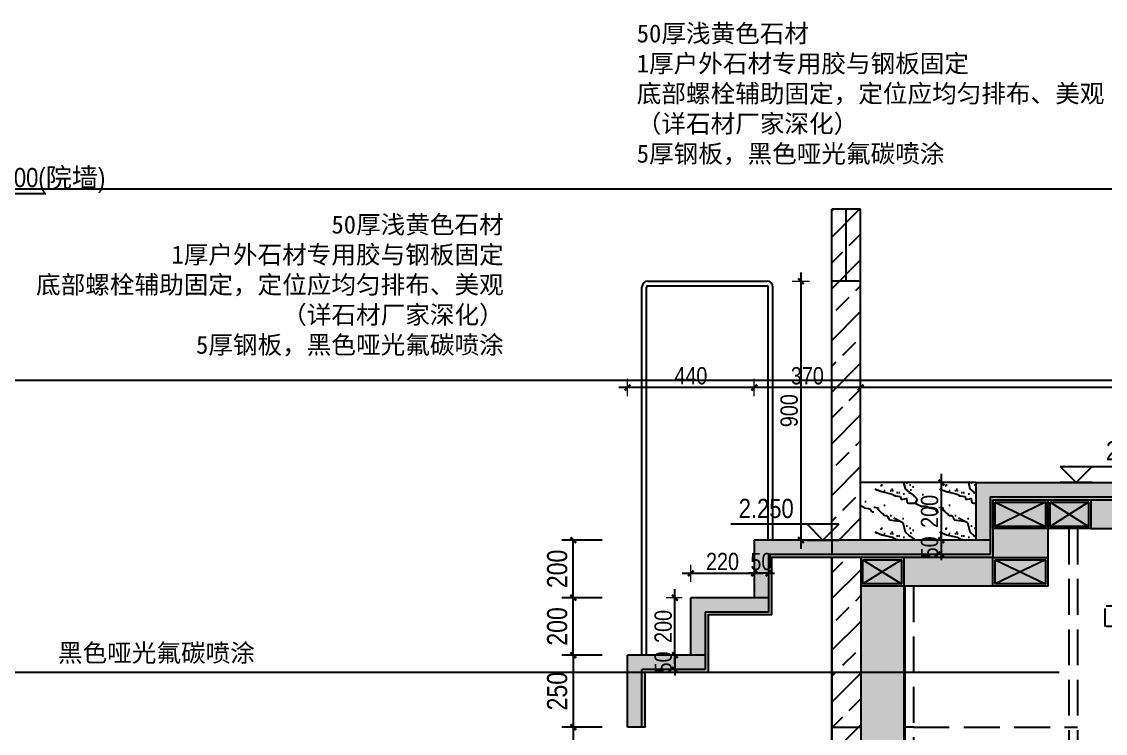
# Model space of a CAD drawing. Extents: x 9928 to 93764, y -101273 to -34887.
# Drawn here: x 76238 to 80003, y -73516 to -71042 of the extents above; entities that cross this region are included whole.
import ezdxf
from ezdxf import colors
from ezdxf.entities.mleader import LeaderData, LeaderLine
from ezdxf.math import Vec2, Vec3

# ---------------------------------------------------------------- set-up
doc = ezdxf.new("R2010")
doc.units = 0
doc.header["$LTSCALE"] = 1000
doc.header["$MEASUREMENT"] = 0
doc.linetypes.add('DASH', pattern=[0.35, 0.25, -0.1])
doc.linetypes.add('HIDDEN', pattern=[0.375, 0.25, -0.125])
for name, color, linetype in [('A-ANNO-DIMS', 6, 'Continuous'), ('A-ANNO-NOTE', 4, 'Continuous'), ('A-ANNO-SYMB', 4, 'Continuous'), ('A-DETL-144', 144, 'Continuous'), ('A-DETL-42', 42, 'Continuous'), ('A-FLOR-HRAL', 42, 'Continuous'), ('A-FURN-FREE', 91, 'Continuous'), ('A-FURN-PATT-251', 251, 'Continuous'), ('A-SECT-146', 216, 'Continuous'), ('设备', 150, 'Continuous')]:
    doc.layers.add(name, color=color, linetype=linetype)
doc.styles.add('DIM', font='ARIALN.TTF')
doc.styles.add('DIM_T3', font='ARIALN.TTF')
doc.styles.add('EN', font='ARIALN.TTF')
doc.dimstyles.new('_TCH_ARCH&&20', dxfattribs={"dimtxt": 70, "dimasz": 20, "dimexe": 40, "dimexo": 40, "dimgap": 20, "dimtad": 1, "dimdec": 0, "dimzin": 0, "dimdsep": 46, "dimtxsty": 'DIM_T3', "dimblk": 'ARCHTICK', "dimcen": 0.09, "dimclrd": 6, "dimclre": 6, "dimclrt": 6, "dimazin": 2, "dimtfac": 1, "dimtdec": 0, "dimtix": 1, "dimtmove": 2, "dimatfit": 3, "dimfxl": 100, "dimfxlon": 1, "dimtolj": 1, "dimtzin": 0, "dimarcsym": 0})
doc.dimstyles.new('DIM20', dxfattribs={"dimscale": 20, "dimtxt": 3, "dimasz": 1, "dimexe": 1.5, "dimexo": 1.5, "dimgap": 0.5, "dimtad": 1, "dimdec": 0, "dimzin": 3, "dimdsep": 46, "dimtxsty": 'DIM', "dimblk": 'ARCHTICK', "dimcen": 2.5, "dimdle": 1.5, "dimclrd": 256, "dimclre": 8, "dimclrt": 256, "dimadec": 0, "dimazin": 0, "dimtfac": 1, "dimtdec": 0, "dimtix": 1, "dimtmove": 2, "dimatfit": 3, "dimfxl": 1.5, "dimfxlon": 1, "dimtolj": 1, "dimtzin": 3, "dimlwe": 5, "dimarcsym": 0})

# ---------------------------------------------------------------- blocks, each defined once
blk = doc.blocks.new('TAG-PLAN-ELEV')
blk.add_line((-1.66, 0), (9.6, 0))
for points in [[(-1.66, 0), (0, -1.66), (1.66, 0)], [(1.66, -1.66), (-1.66, -1.66)]]:
    blk.add_lwpolyline(points)
at = {"style": 'EN'}
for tag, p in [('LEVEL', (2.45, 0.65)), ('NAME', (2.45, -2.51))]:
    blk.add_attdef(tag, p, '', height=2, dxfattribs=at)
blk = doc.blocks.new('_ArchTick')
at = {"color": 0, "linetype": 'ByBlock', "const_width": 0.4}
blk.add_lwpolyline([(-0.5, -0.5), (0.5, 0.5)], dxfattribs=at)
blk = doc.blocks.new('*D126')
at = {"layer": 'A-ANNO-DIMS', "lineweight": -2, "transparency": 16777216}
blk.add_line((78507.4, -73274.1), (78507.4, -73014.1), dxfattribs=at)
at = {"layer": 'A-ANNO-DIMS', "color": 8, "lineweight": 5, "transparency": 16777216}
for p, q in [((78532.7, -73044.1), (78477.4, -73044.1)), ((78532.7, -73244.1), (78477.4, -73244.1))]:
    blk.add_line(p, q, dxfattribs=at)
at = {"layer": 'Defpoints', "color": 0, "transparency": 16777216}
for p in [(78507.4, -73044.1), (78562.7, -73044.1), (78562.7, -73244.1)]:
    blk.add_point(p, dxfattribs=at)
at = {"layer": 'A-ANNO-DIMS', "lineweight": -2, "transparency": 16777216, "xscale": 20, "yscale": 20, "zscale": 20}
for p, rotation in [((78507.4, -73044.1), 90), ((78507.4, -73244.1), 270)]:
    blk.add_blockref('_ArchTick', p, dxfattribs=dict(at, rotation=rotation))
at = {"layer": 'A-ANNO-DIMS', "transparency": 16777216, "insert": (78466.8, -73144.1), "char_height": 60, "attachment_point": 5, "rotation": 90, "style": 'DIM'}
blk.add_mtext('\\A1;200', dxfattribs=at)
blk = doc.blocks.new('*D127')
at = {"layer": 'A-ANNO-DIMS', "lineweight": -2, "transparency": 16777216}
blk.add_line((78532.7, -72959.4), (78812.7, -72959.4), dxfattribs=at)
at = {"layer": 'A-ANNO-DIMS', "color": 8, "lineweight": 5, "transparency": 16777216}
for p, q in [((78562.7, -72989.4), (78562.7, -72929.4)), ((78782.7, -72989.4), (78782.7, -72929.4))]:
    blk.add_line(p, q, dxfattribs=at)
at = {"layer": 'Defpoints', "color": 0, "transparency": 16777216}
for p in [(78782.7, -72959.4), (78562.7, -73044.1), (78782.7, -73044.1)]:
    blk.add_point(p, dxfattribs=at)
at = {"layer": 'A-ANNO-DIMS', "lineweight": -2, "transparency": 16777216, "xscale": 20, "yscale": 20, "zscale": 20, "rotation": 180}
blk.add_blockref('_ArchTick', (78562.7, -72959.4), dxfattribs=at)
at = {"layer": 'A-ANNO-DIMS', "lineweight": -2, "transparency": 16777216, "xscale": 20, "yscale": 20, "zscale": 20}
blk.add_blockref('_ArchTick', (78782.7, -72959.4), dxfattribs=at)
at = {"layer": 'A-ANNO-DIMS', "transparency": 16777216, "insert": (78672.7, -72918.7), "char_height": 60, "attachment_point": 5, "style": 'DIM'}
blk.add_mtext('\\A1;220', dxfattribs=at)
blk = doc.blocks.new('*D131')
at = {"layer": 'A-ANNO-DIMS', "lineweight": -2, "transparency": 16777216}
blk.add_line((79432.9, -72614.1), (79432.9, -72874.1), dxfattribs=at)
at = {"layer": 'A-ANNO-DIMS', "color": 8, "lineweight": 5, "transparency": 16777216}
for p, q in [((79462.9, -72644.1), (79402.9, -72644.1)), ((79462.9, -72844.1), (79402.9, -72844.1))]:
    blk.add_line(p, q, dxfattribs=at)
at = {"layer": 'Defpoints', "color": 0, "transparency": 16777216}
for p in [(79552.4, -72644.1), (79432.9, -72844.1), (79552.4, -72844.1)]:
    blk.add_point(p, dxfattribs=at)
at = {"layer": 'A-ANNO-DIMS', "lineweight": -2, "transparency": 16777216, "xscale": 20, "yscale": 20, "zscale": 20}
for p, rotation in [((79432.9, -72644.1), 90), ((79432.9, -72844.1), 270)]:
    blk.add_blockref('_ArchTick', p, dxfattribs=dict(at, rotation=rotation))
at = {"layer": 'A-ANNO-DIMS', "transparency": 16777216, "insert": (79392.3, -72744.1), "char_height": 60, "attachment_point": 5, "rotation": 90, "style": 'DIM'}
blk.add_mtext('\\A1;200', dxfattribs=at)
blk = doc.blocks.new('*D135')
at = {"layer": 'A-ANNO-DIMS', "color": 8, "lineweight": 5, "transparency": 16777216}
for p, q in [((79152.2, -72343.7), (79152.2, -72283.7)), ((81152.7, -72343.7), (81152.7, -72283.7))]:
    blk.add_line(p, q, dxfattribs=at)
at = {"layer": 'A-ANNO-DIMS', "lineweight": -2, "transparency": 16777216}
blk.add_line((81182.7, -72313.7), (79122.2, -72313.7), dxfattribs=at)
at = {"layer": 'Defpoints', "color": 0, "transparency": 16777216}
for p in [(79152.2, -72313.7), (81152.7, -72444.1), (79152.2, -72644.1)]:
    blk.add_point(p, dxfattribs=at)
at = {"layer": 'A-ANNO-DIMS', "lineweight": -2, "transparency": 16777216, "xscale": 20, "yscale": 20, "zscale": 20, "rotation": 180}
blk.add_blockref('_ArchTick', (79152.2, -72313.7), dxfattribs=at)
at = {"layer": 'A-ANNO-DIMS', "lineweight": -2, "transparency": 16777216, "xscale": 20, "yscale": 20, "zscale": 20}
blk.add_blockref('_ArchTick', (81152.7, -72313.7), dxfattribs=at)
at = {"layer": 'A-ANNO-DIMS', "transparency": 16777216, "insert": (80152.4, -72273.1), "char_height": 60, "attachment_point": 5, "style": 'DIM'}
blk.add_mtext('\\A1;2000', dxfattribs=at)
blk = doc.blocks.new('*D136')
at = {"layer": 'A-ANNO-DIMS', "color": 8, "lineweight": 5, "transparency": 16777216}
for p, q in [((78782.7, -72343.7), (78782.7, -72283.7)), ((79152.2, -72343.7), (79152.2, -72283.7))]:
    blk.add_line(p, q, dxfattribs=at)
at = {"layer": 'A-ANNO-DIMS', "lineweight": -2, "transparency": 16777216}
blk.add_line((79182.2, -72313.7), (78752.7, -72313.7), dxfattribs=at)
at = {"layer": 'Defpoints', "color": 0, "transparency": 16777216}
for p in [(78782.7, -72313.7), (79152.2, -72644.1), (78782.7, -72844.1)]:
    blk.add_point(p, dxfattribs=at)
at = {"layer": 'A-ANNO-DIMS', "lineweight": -2, "transparency": 16777216, "xscale": 20, "yscale": 20, "zscale": 20, "rotation": 180}
blk.add_blockref('_ArchTick', (78782.7, -72313.7), dxfattribs=at)
at = {"layer": 'A-ANNO-DIMS', "lineweight": -2, "transparency": 16777216, "xscale": 20, "yscale": 20, "zscale": 20}
blk.add_blockref('_ArchTick', (79152.2, -72313.7), dxfattribs=at)
at = {"layer": 'A-ANNO-DIMS', "transparency": 16777216, "insert": (78967.4, -72273.1), "char_height": 60, "attachment_point": 5, "style": 'DIM'}
blk.add_mtext('\\A1;370', dxfattribs=at)
blk = doc.blocks.new('*D36')
at = {"layer": 'A-ANNO-DIMS', "color": 8, "lineweight": 5, "transparency": 16777216}
for p, q in [((78342.7, -72343.7), (78342.7, -72283.7)), ((78782.7, -72343.7), (78782.7, -72283.7))]:
    blk.add_line(p, q, dxfattribs=at)
at = {"layer": 'A-ANNO-DIMS', "lineweight": -2, "transparency": 16777216}
blk.add_line((78812.7, -72313.7), (78312.7, -72313.7), dxfattribs=at)
at = {"layer": 'Defpoints', "color": 0, "transparency": 16777216}
for p in [(78342.7, -72313.7), (78782.7, -72844.1), (78342.7, -73244.1)]:
    blk.add_point(p, dxfattribs=at)
at = {"layer": 'A-ANNO-DIMS', "lineweight": -2, "transparency": 16777216, "xscale": 20, "yscale": 20, "zscale": 20, "rotation": 180}
blk.add_blockref('_ArchTick', (78342.7, -72313.7), dxfattribs=at)
at = {"layer": 'A-ANNO-DIMS', "lineweight": -2, "transparency": 16777216, "xscale": 20, "yscale": 20, "zscale": 20}
blk.add_blockref('_ArchTick', (78782.7, -72313.7), dxfattribs=at)
at = {"layer": 'A-ANNO-DIMS', "transparency": 16777216, "insert": (78562.7, -72273.1), "char_height": 60, "attachment_point": 5, "style": 'DIM'}
blk.add_mtext('\\A1;440', dxfattribs=at)
blk = doc.blocks.new('*D112')
at = {"layer": 'A-ANNO-DIMS', "lineweight": -2, "transparency": 16777216}
for p, q in [((78782.7, -72959.4), (78762.7, -72959.4)), ((78832.7, -72959.4), (78782.7, -72959.4)), ((78832.7, -72959.4), (78852.7, -72959.4))]:
    blk.add_line(p, q, dxfattribs=at)
at = {"layer": 'A-ANNO-DIMS', "color": 8, "lineweight": 5, "transparency": 16777216}
for p, q in [((78782.7, -72929.4), (78782.7, -72989.4)), ((78832.7, -72929.4), (78832.7, -72989.4))]:
    blk.add_line(p, q, dxfattribs=at)
at = {"layer": 'Defpoints', "color": 0, "transparency": 16777216}
for p in [(78782.7, -72894.1), (78832.7, -72894.1), (78782.7, -72959.4)]:
    blk.add_point(p, dxfattribs=at)
at = {"layer": 'A-ANNO-DIMS', "lineweight": -2, "transparency": 16777216, "xscale": 20, "yscale": 20, "zscale": 20}
blk.add_blockref('_ArchTick', (78782.7, -72959.4), dxfattribs=at)
at = {"layer": 'A-ANNO-DIMS', "lineweight": -2, "transparency": 16777216, "xscale": 20, "yscale": 20, "zscale": 20, "rotation": 180}
blk.add_blockref('_ArchTick', (78832.7, -72959.4), dxfattribs=at)
at = {"layer": 'A-ANNO-DIMS', "transparency": 16777216, "insert": (78807.7, -72918.7), "char_height": 60, "attachment_point": 5, "style": 'DIM'}
blk.add_mtext('\\A1;50', dxfattribs=at)
blk = doc.blocks.new('*D27')
at = {"layer": 'A-ANNO-DIMS', "lineweight": -2, "transparency": 16777216}
for p, q in [((78507.4, -73244.1), (78507.4, -73224.1)), ((78507.4, -73244.1), (78507.4, -73294.1)), ((78507.4, -73294.1), (78507.4, -73314.1))]:
    blk.add_line(p, q, dxfattribs=at)
at = {"layer": 'A-ANNO-DIMS', "color": 8, "lineweight": 5, "transparency": 16777216}
for p, q in [((78532.7, -73244.1), (78477.4, -73244.1)), ((78532.7, -73294.1), (78477.4, -73294.1))]:
    blk.add_line(p, q, dxfattribs=at)
at = {"layer": 'Defpoints', "color": 0, "transparency": 16777216}
for p in [(78562.7, -73244.1), (78507.4, -73294.1), (78562.7, -73294.1)]:
    blk.add_point(p, dxfattribs=at)
at = {"layer": 'A-ANNO-DIMS', "lineweight": -2, "transparency": 16777216, "xscale": 20, "yscale": 20, "zscale": 20}
for p, rotation in [((78507.4, -73244.1), 270), ((78507.4, -73294.1), 90)]:
    blk.add_blockref('_ArchTick', p, dxfattribs=dict(at, rotation=rotation))
at = {"layer": 'A-ANNO-DIMS', "transparency": 16777216, "insert": (78466.8, -73269.1), "char_height": 60, "attachment_point": 5, "rotation": 90, "style": 'DIM'}
blk.add_mtext('\\A1;50', dxfattribs=at)
blk = doc.blocks.new('*D28')
at = {"layer": 'A-ANNO-DIMS', "color": 6, "lineweight": -2, "transparency": 16777216}
for p, q in [((78254.3, -73244.1), (78114.3, -73244.1)), ((78154.3, -73244.1), (78154.3, -73494.1)), ((78254.3, -73494.1), (78114.3, -73494.1))]:
    blk.add_line(p, q, dxfattribs=at)
at = {"layer": 'Defpoints', "color": 0, "transparency": 16777216}
for p in [(78342.7, -73244.1), (78154.3, -73494.1), (78402.7, -73494.1)]:
    blk.add_point(p, dxfattribs=at)
at = {"layer": 'A-ANNO-DIMS', "color": 6, "lineweight": -2, "transparency": 16777216, "xscale": 20, "yscale": 20, "zscale": 20}
for p, rotation in [((78154.3, -73244.1), 90), ((78154.3, -73494.1), 270)]:
    blk.add_blockref('_ArchTick', p, dxfattribs=dict(at, rotation=rotation))
at = {"layer": 'A-ANNO-DIMS', "color": 6, "transparency": 16777216, "insert": (78098.5, -73369.1), "char_height": 70, "attachment_point": 5, "rotation": 90, "style": 'DIM_T3'}
blk.add_mtext('\\A1;250', dxfattribs=at)
blk = doc.blocks.new('*D29')
at = {"layer": 'A-ANNO-DIMS', "color": 8, "lineweight": 5, "transparency": 16777216}
for p, q in [((79462.9, -72844.1), (79402.9, -72844.1)), ((79462.9, -72894.1), (79402.9, -72894.1))]:
    blk.add_line(p, q, dxfattribs=at)
at = {"layer": 'A-ANNO-DIMS', "lineweight": -2, "transparency": 16777216}
for p, q in [((79432.9, -72844.1), (79432.9, -72824.1)), ((79432.9, -72844.1), (79432.9, -72894.1)), ((79432.9, -72894.1), (79432.9, -72914.1))]:
    blk.add_line(p, q, dxfattribs=at)
at = {"layer": 'Defpoints', "color": 0, "transparency": 16777216}
for p in [(79552.4, -72844.1), (79432.9, -72894.1), (79552.4, -72894.1)]:
    blk.add_point(p, dxfattribs=at)
at = {"layer": 'A-ANNO-DIMS', "lineweight": -2, "transparency": 16777216, "xscale": 20, "yscale": 20, "zscale": 20}
for p, rotation in [((79432.9, -72844.1), 270), ((79432.9, -72894.1), 90)]:
    blk.add_blockref('_ArchTick', p, dxfattribs=dict(at, rotation=rotation))
at = {"layer": 'A-ANNO-DIMS', "transparency": 16777216, "insert": (79392.3, -72869.1), "char_height": 60, "attachment_point": 5, "rotation": 90, "style": 'DIM'}
blk.add_mtext('\\A1;50', dxfattribs=at)
blk = doc.blocks.new('*D114')
at = {"layer": 'A-ANNO-DIMS', "color": 8, "lineweight": 5, "transparency": 16777216}
for p, q in [((78915, -71944.1), (78975, -71944.1)), ((78915, -72844.1), (78975, -72844.1))]:
    blk.add_line(p, q, dxfattribs=at)
at = {"layer": 'A-ANNO-DIMS', "lineweight": -2, "transparency": 16777216}
blk.add_line((78945, -71914.1), (78945, -72874.1), dxfattribs=at)
at = {"layer": 'Defpoints', "color": 0, "transparency": 16777216}
for p in [(78827.7, -71944.1), (78827.7, -72844.1), (78945, -72844.1)]:
    blk.add_point(p, dxfattribs=at)
at = {"layer": 'A-ANNO-DIMS', "lineweight": -2, "transparency": 16777216, "xscale": 20, "yscale": 20, "zscale": 20}
for p, rotation in [((78945, -71944.1), 90), ((78945, -72844.1), 270)]:
    blk.add_blockref('_ArchTick', p, dxfattribs=dict(at, rotation=rotation))
at = {"layer": 'A-ANNO-DIMS', "transparency": 16777216, "insert": (78904.3, -72394.1), "char_height": 60, "attachment_point": 5, "rotation": 90, "style": 'DIM'}
blk.add_mtext('\\A1;900', dxfattribs=at)
blk = doc.blocks.new('*D117')
at = {"layer": 'A-ANNO-DIMS', "color": 6, "lineweight": -2, "transparency": 16777216}
for p, q in [((78254.3, -73494.1), (78114.3, -73494.1)), ((78154.3, -73494.1), (78154.3, -75094.1)), ((78254.3, -75094.1), (78114.3, -75094.1))]:
    blk.add_line(p, q, dxfattribs=at)
at = {"layer": 'Defpoints', "color": 0, "transparency": 16777216}
for p in [(78392.7, -73494.1), (78154.3, -75094.1), (78342.7, -75094.1)]:
    blk.add_point(p, dxfattribs=at)
at = {"layer": 'A-ANNO-DIMS', "color": 6, "lineweight": -2, "transparency": 16777216, "xscale": 20, "yscale": 20, "zscale": 20}
for p, rotation in [((78154.3, -73494.1), 90), ((78154.3, -75094.1), 270)]:
    blk.add_blockref('_ArchTick', p, dxfattribs=dict(at, rotation=rotation))
at = {"layer": 'A-ANNO-DIMS', "color": 6, "transparency": 16777216, "insert": (78098.5, -74294.1), "char_height": 70, "attachment_point": 5, "rotation": 90, "style": 'DIM_T3'}
blk.add_mtext('\\A1;1600', dxfattribs=at)
blk = doc.blocks.new('*D522')
at = {"layer": 'A-ANNO-DIMS', "color": 6, "lineweight": -2, "transparency": 16777216}
for p, q in [((78254.3, -73044.1), (78114.3, -73044.1)), ((78154.3, -73244.1), (78154.3, -73044.1)), ((78254.3, -73244.1), (78114.3, -73244.1))]:
    blk.add_line(p, q, dxfattribs=at)
at = {"layer": 'Defpoints', "color": 0, "transparency": 16777216}
for p in [(78154.3, -73044.1), (78562.7, -73044.1), (78562.7, -73244.1)]:
    blk.add_point(p, dxfattribs=at)
at = {"layer": 'A-ANNO-DIMS', "color": 6, "lineweight": -2, "transparency": 16777216, "xscale": 20, "yscale": 20, "zscale": 20}
for p, rotation in [((78154.3, -73044.1), 90), ((78154.3, -73244.1), 270)]:
    blk.add_blockref('_ArchTick', p, dxfattribs=dict(at, rotation=rotation))
at = {"layer": 'A-ANNO-DIMS', "color": 6, "transparency": 16777216, "insert": (78098.5, -73144.1), "char_height": 70, "attachment_point": 5, "rotation": 90, "style": 'DIM_T3'}
blk.add_mtext('\\A1;200', dxfattribs=at)
blk = doc.blocks.new('*D523')
at = {"layer": 'A-ANNO-DIMS', "color": 6, "lineweight": -2, "transparency": 16777216}
for p, q in [((78254.3, -72844.1), (78114.3, -72844.1)), ((78154.3, -73044.1), (78154.3, -72844.1)), ((78254.3, -73044.1), (78114.3, -73044.1))]:
    blk.add_line(p, q, dxfattribs=at)
at = {"layer": 'Defpoints', "color": 0, "transparency": 16777216}
for p in [(78154.3, -72844.1), (78782.7, -72844.1), (78562.7, -73044.1)]:
    blk.add_point(p, dxfattribs=at)
at = {"layer": 'A-ANNO-DIMS', "color": 6, "lineweight": -2, "transparency": 16777216, "xscale": 20, "yscale": 20, "zscale": 20}
for p, rotation in [((78154.3, -72844.1), 90), ((78154.3, -73044.1), 270)]:
    blk.add_blockref('_ArchTick', p, dxfattribs=dict(at, rotation=rotation))
at = {"layer": 'A-ANNO-DIMS', "color": 6, "transparency": 16777216, "insert": (78098.5, -72944.1), "char_height": 70, "attachment_point": 5, "rotation": 90, "style": 'DIM_T3'}
blk.add_mtext('\\A1;200', dxfattribs=at)
blk = doc.blocks.new('_DotSmall')
at = {"color": 0, "linetype": 'ByBlock', "const_width": 0.5}
blk.add_lwpolyline([(-0.0625, 0, 1), (0.0625, 0, 1)], format="xyb", close=True, dxfattribs=at)

msp = doc.modelspace()

# ---------------------------------------------------------------- hatches: boundary and pattern name
at = {"layer": 'A-FURN-PATT-251'}
h = msp.add_hatch(dxfattribs=at)
h.set_pattern_fill('ANSI33', color=256, scale=40)
h.set_pattern_definition([(45, (89574.83, 11651.68), (-89.80256, 89.80256), []), (45, (89664.63, 11651.68), (-89.80256, 89.80256), [63.5, -31.75])])
h.paths.add_polyline_path([(79152.2, -72904.1), (79101.3, -72904.1), (79052.7, -72904.1), (79052.2, -75094.1), (79152.2, -75094.1)])
h.paths.add_polyline_path([(79052.2, -74294.1), (79002.2, -74294.1), (79002.2, -75094.1), (79052.2, -75094.1)])
h.paths.add_polyline_path([(79002.2, -74294.1), (78902.2, -74294.1), (78902.2, -75094.1), (79002.2, -75094.1)])
h.paths.add_polyline_path([(79152.2, -71944.1), (79052.2, -71944.1), (79052.2, -72844.1), (79152.2, -72844.1)])
h.paths.add_polyline_path([(79152.2, -71694.1), (79102.2, -71694.1), (79102.2, -71944.1), (79152.2, -71944.1)])
h.paths.add_polyline_path([(79102.2, -71694.1), (79052.2, -71694.1), (79052.2, -71944.1), (79102.2, -71944.1)])
h.paths.add_polyline_path([(78342.7, -72494.1), (78342.7, -73444.1), (78342.7, -73444.1), (78342.7, -72494.1)])
h = msp.add_hatch(color=256, dxfattribs=at)
h.dxf.hatch_style = 1
h.paths.add_polyline_path([(78392.7, -73294.1), (78392.7, -73494.1), (78402.7, -73494.1), (78402.7, -73304.1), (78622.7, -73304.1), (78622.7, -73104.1), (78842.7, -73104.1), (78842.7, -72904.1), (79612.4, -72904.1), (79612.4, -72704.1), (81212.7, -72704.1), (81212.7, -72504.1), (81432.7, -72504.1), (81432.7, -72304.1), (81652.7, -72304.1), (81652.7, -72104.1), (81872.7, -72104.1), (81872.7, -71904.1), (82682.7, -71904.1), (82682.7, -71894.1), (81862.7, -71894.1), (81862.7, -72094.1), (81642.7, -72094.1), (81642.7, -72294.1), (81422.7, -72294.1), (81422.7, -72494.1), (81202.7, -72494.1), (81202.7, -72694.1), (79602.4, -72694.1), (79602.4, -72894.1), (78832.7, -72894.1), (78832.7, -73094.1), (78612.7, -73094.1), (78612.7, -73294.1)])
h = msp.add_hatch(color=256, dxfattribs=at)
h.dxf.hatch_style = 1
h.paths.add_polyline_path([(82682.7, -71904.1), (82682.7, -72004.1), (82122.7, -72004.1), (81972.7, -72004.1), (81972.7, -72148.4), (81251.3, -72804.1), (79802.7, -72804.1), (79802.7, -73004.1), (79302.7, -73004.1), (79302.7, -75294.1), (79172, -75294.1), (79170, -75246.9), (79152.7, -75294.1), (79152.7, -72904.1), (79612.4, -72904.1), (79612.4, -72704.1), (81212.7, -72704.1), (81212.7, -72504.1), (81432.7, -72504.1), (81432.7, -72304.1), (81652.7, -72304.1), (81652.7, -72104.1), (81872.7, -72104.1), (81872.7, -71904.1)])
h = msp.add_hatch(dxfattribs=at)
h.set_pattern_fill('大理石', color=256, scale=50, angle=-90)
h.set_pattern_definition([(311.987212, (17.143, -290.78), (225.000005, -299.999996), [4.80487, -1004.21692]), (338.19859, (9.643, -219.352), (450, -150), [17.30946, -1194.35262]), (330.945396, (1.071, -215.78), (225.0000064, -149.99999), [7.35402, -1536.99045]), (0, (7.5, -219.35), (-3e-14, -150), [2.14286, -222.85713]), (341.56505, (12.86, -289.35), (225, -3e-07), [4.51754, -469.8241]), (81.469234, (12.857, -289.352), (1.4e-06, 149.9999995), [7.22277, -1509.5583]), (349.215702, (-1.071, -279.352), (900.0000004, -150.0000007), [15.2697, -1588.04715]), (332.132996, (67.5, -166.4944), (1125.0000044, -599.9999927), [35.14728, -7345.78245]), (270, (100.5, -168.65), (225, -4e-14), [0, -150]), (334.983107, (141.429, -265.78), (674.9999995, -300.0000008), [23.64707, -2459.2947]), (351.4391104, (52.5, -323.6373), (2024.99998723, -299.99999948), [33.58852, -7020.0009]), (352.874984, (72.857, -240.78), (1125.0000011, -149.999991), [17.27627, -3610.7397]), (346.75948, (25.714, -225.78), (674.9999995, -150.00000146), [37.4234, -3892.0326]), (270, (25.82, -202.4), (225, -4e-14), [0, -150]), (270, (23.42, -204.8), (225, -4e-14), [0, -150]), (270, (35.46, -221.68), (225, -4e-14), [0, -150]), (270, (61.95, -216.86), (225, -4e-14), [0, -150]), (329.036243, (62.143, -234.352), (225.0000065, -149.999988), [12.4949, -2611.4334]), (270, (72.44, -240.77), (225, -4e-14), [0, -150]), (270, (64.36, -221.68), (225, -4e-14), [0, -150]), (270, (78.81, -228.9), (225, -4e-14), [0, -150]), (270, (57.14, -221.68), (225, -4e-14), [0, -150]), (320.19443, (41.786, -308.637), (225, -150), [5.57875, -1165.9587]), (0, (35.36, -308.64), (-3e-14, -150), [6.42857, -218.57142]), (313.66778, (27.857, -300.78), (449.9999991, -450.0000003), [10.86208, -2270.1738]), (0, (25.71, -300.78), (-3e-14, -150), [2.14286, -222.85713]), (309.80557, (20.357, -294.352), (225.000009, -299.999993), [8.36812, -1748.93805]), (270, (35.46, -272.3), (225, -4e-14), [0, -150]), (270, (42.25, -308.97), (225, -4e-14), [0, -150]), (270, (42.25, -308.97), (225, -4e-14), [0, -150]), (299.357754, (46.071, -312.209), (225.0000013, -449.999999), [13.11254, -1363.70444]), (270, (57.14, -308.44), (225, -4e-14), [0, -150]), (56.309932, (141.429, -265.78), (224.999996, 300.000002), [15.45236, -1607.0457]), (278.130102, (111.429, -249.352), (224.9999987, -1499.9999894), [15.1523, -3166.8282]), (317.862405, (107.143, -215.78), (674.9999994, -600.00000026), [20.2283, -4227.71235]), (284.620874, (98.571, -182.923), (225.0000094, -899.9999975), [33.95676, -3531.5025]), (270, (112.53, -195.17), (225, -4e-14), [0, -150]), (288.43495, (90, -242.923), (224.9999993, -600), [6.7763, -1416.24862]), (286.699244, (92.143, -249.35), (1.2e-05, -149.999997), [3.72868, -779.2943]), (11.093723, (93.214, -252.923), (1574.99998526, 300.0000026), [18.56112, -3879.2748]), (270, (102.9, -233.73), (225, -4e-14), [0, -150]), (270, (111.85, -249.27), (225, -4e-14), [0, -150]), (270, (86.04, -228.9), (225, -4e-14), [0, -150]), (270, (134.2, -209.63), (225, -4e-14), [0, -150]), (270, (124.57, -202.4), (225, -4e-14), [0, -150]), (314.144903, (138.214, -240.78), (450, -450.0000008), [16.92194, -3536.6853]), (324.582945, (122.143, -229.3516), (224.9999991, -150.0000004), [19.72063, -4121.6106]), (270, (138.36, -240.98), (225, -4e-14), [0, -150]), (270, (126.98, -219.27), (225, -4e-14), [0, -150]), (270, (138.36, -240.98), (225, -4e-14), [0, -150]), (270, (121.8, -229.37), (225, -4e-14), [0, -150]), (345.068583, (113.57, -264.352), (675, -150), [5.54435, -1158.76875]), (0, (118.93, -265.78), (-3e-14, -150), [22.5, -202.5]), (320.19443, (213.214, -292.21), (225, -150), [5.57875, -1165.9587]), (270, (165.52, -250.6), (225, -4e-14), [0, -150]), (270, (163.11, -255.42), (225, -4e-14), [0, -150]), (270, (167.93, -236.14), (225, -4e-14), [0, -150]), (270, (194.42, -260.24), (225, -4e-14), [0, -150]), (323.130102, (181.071, -275.78), (224.9999999, -150.0000002), [10.7143, -2239.28565]), (0, (162.86, -275.78), (-3e-14, -150), [18.2143, -206.7857]), (270, (163.22, -275.8), (225, -4e-14), [0, -150]), (293.19859, (211.07, -287.21), (225, -450), [5.43984, -1136.92612]), (336.03751, (207.857, -285.78), (450, -150), [3.51745, -735.14688]), (336.03751, (204.643, -284.35), (450, -150), [3.51745, -735.14688]), (351.869898, (189.643, -282.209), (1125.0000001, -150.0000006), [15.1523, -3166.8282]), (0, (217.5, -295.78), (-3e-14, -150), [5.35714, -219.64285]), (270, (225, -279.3), (225, -4e-14), [0, -150])])
h.paths.add_polyline_path([(79152.2, -72644.1), (79552.4, -72644.1), (79552.4, -72844.1), (79152.2, -72844.1)])
h = msp.add_hatch(color=253, dxfattribs=at)
h.dxf.hatch_style = 1
h.paths.add_polyline_path([(81152.7, -72644.1), (79552.4, -72644.1), (79552.4, -72844.1), (79602.4, -72844.1), (79602.4, -72694.1), (81152.7, -72694.1)])
h = msp.add_hatch(color=253, dxfattribs=at)
h.dxf.hatch_style = 1
h.paths.add_polyline_path([(78342.7, -73244.1), (78342.7, -73494.1), (78392.7, -73494.1), (78392.7, -73294.1), (78612.7, -73294.1), (78612.7, -73094.1), (78832.7, -73094.1), (78832.7, -72894.1), (79602.4, -72894.1), (79602.4, -72844.1), (78782.7, -72844.1), (78782.7, -73044.1), (78562.7, -73044.1), (78562.7, -73244.1)])

# ---------------------------------------------------------------- linework, layer by layer
at = {"layer": 'A-DETL-144'}
for p, q in [((79602.4, -72694.1), (81202.7, -72694.1)), ((79602.4, -72694.1), (79602.4, -72894.1)), ((79612.4, -72704.1), (81212.7, -72704.1)), ((79612.4, -72704.1), (79612.4, -72904.1)), ((79802.7, -72804.1), (79802.7, -72904.1)), ((79952.7, -72804.1), (81251.3, -72804.1)), ((79602.4, -72894.1), (78832.7, -72894.1)), ((78832.7, -72894.1), (78832.7, -73094.1)), ((79152.7, -72904.1), (79152.7, -75294.1)), ((79302.7, -72904.1), (79302.7, -73004.1)), ((79612.4, -73004.1), (79152.7, -73004.1)), ((79302.7, -73004.1), (79302.7, -75294.1)), ((78832.7, -73094.1), (78612.7, -73094.1)), ((78612.7, -73094.1), (78612.7, -73294.1)), ((78612.7, -73294.1), (78392.7, -73294.1))]:
    msp.add_line(p, q, dxfattribs=at)
for points in [[(79612.4, -72704.1), (79802.7, -72704.1), (79802.7, -72804.1), (79612.4, -72804.1)], [(79620.4, -72712.1), (79794.7, -72712.1), (79794.7, -72796.1), (79620.4, -72796.1)], [(79802.7, -72704.1), (79952.7, -72704.1), (79952.7, -72804.1), (79802.7, -72804.1)], [(79810.7, -72712.1), (79944.7, -72712.1), (79944.7, -72796.1), (79810.7, -72796.1)], [(79160.7, -72912.1), (79294.7, -72912.1), (79294.7, -72996.1), (79160.7, -72996.1)], [(79612.4, -72904.1), (79802.7, -72904.1), (79802.7, -73004.1), (79612.4, -73004.1)], [(79620.4, -72912.1), (79794.7, -72912.1), (79794.7, -72996.1), (79620.4, -72996.1)]]:
    msp.add_lwpolyline(points, close=True, dxfattribs=at)
msp.add_lwpolyline([(79612.4, -72904.1), (78842.7, -72904.1), (78842.7, -73104.1), (78622.7, -73104.1), (78622.7, -73304.1), (78402.7, -73304.1), (78402.7, -73494.1), (78392.7, -73494.1), (78392.7, -73294.1)], dxfattribs=at)
at = {"layer": 'A-DETL-42'}
for p, q in [((79152.2, -71944.1), (79052.2, -71944.1)), ((79052.2, -72844.1), (79052.2, -71944.1)), ((79152.2, -72844.1), (79152.2, -71944.1)), ((79552.4, -72644.1), (79152.2, -72644.1)), ((79052.7, -72904.1), (79052.7, -75094.1)), ((79052.7, -75094.1), (79052.7, -72904.1))]:
    msp.add_line(p, q, dxfattribs=at)
at = {"layer": 'A-FLOR-HRAL', "color": 1}
for p, q in [((78412.7, -71944.1), (78827.7, -71944.1)), ((78392.7, -73244.1), (78392.7, -71964.1)), ((78408.7, -73244.1), (78408.7, -71965.1)), ((78413.7, -71960.1), (78826.7, -71960.1)), ((78831.7, -72844.1), (78831.7, -71965.1)), ((78847.7, -72844.1), (78847.7, -71964.1)), ((79305.7, -73004.1), (79305.7, -75294.1))]:
    msp.add_line(p, q, dxfattribs=at)
for centre, radius, start, end in [((78412.7, -71964.1), 20, 90, 180), ((78827.7, -71964.1), 20, 0, 90), ((78413.7, -71965.1), 5, 90, 180), ((78826.7, -71965.1), 5, 0, 90)]:
    msp.add_arc(centre, radius, start, end, dxfattribs=at)
at = {"layer": 'A-FURN-FREE', "linetype": 'DASH', "ltscale": 0.5}
for p, q in [((79875.7, -72804.1), (79875.7, -75124.1)), ((79905.7, -72804.1), (79905.7, -75124.1)), ((79335.7, -73004.1), (79335.7, -75124.1)), ((79335.7, -73494.1), (79305.7, -73494.1)), ((79335.7, -73494.1), (79905.7, -73494.1))]:
    msp.add_line(p, q, dxfattribs=at)
at = {"layer": 'A-FURN-PATT-251'}
for p, q in [((79152.2, -71694.1), (79052.2, -71694.1)), ((79052.2, -71944.1), (79052.2, -71694.1)), ((79102.2, -71944.1), (79102.2, -71694.1)), ((79152.2, -71944.1), (79152.2, -71694.1)), ((79052.7, -73494.1), (79152.7, -73494.1))]:
    msp.add_line(p, q, dxfattribs=at)
at = {"layer": 'A-FURN-PATT-251', "color": 250}
for p, q in [((79620.4, -72712.1), (79794.7, -72796.1)), ((79794.7, -72712.1), (79620.4, -72796.1)), ((79810.7, -72712.1), (79944.7, -72796.1)), ((79944.7, -72712.1), (79810.7, -72796.1)), ((79160.7, -72912.1), (79294.7, -72996.1)), ((79294.7, -72912.1), (79160.7, -72996.1)), ((79620.4, -72912.1), (79794.7, -72996.1)), ((79794.7, -72912.1), (79620.4, -72996.1))]:
    msp.add_line(p, q, dxfattribs=at)
at = {"layer": 'A-SECT-146'}
for p, q in [((79552.4, -72644.1), (81152.7, -72644.1)), ((79552.4, -72644.1), (79552.4, -72844.1)), ((79602.4, -72844.1), (78782.7, -72844.1)), ((78782.7, -72844.1), (78782.7, -73044.1)), ((79052.7, -72844.1), (79052.7, -72894.1)), ((78832.7, -73044.1), (78562.7, -73044.1)), ((78562.7, -73244.1), (78562.7, -73044.1)), ((78612.7, -73244.1), (78342.7, -73244.1)), ((78342.7, -73494.1), (78342.7, -73244.1)), ((78392.7, -73494.1), (78342.7, -73494.1))]:
    msp.add_line(p, q, dxfattribs=at)
at = {"layer": '设备', "linetype": 'HIDDEN', "ltscale": 0.25}
for p, q in [((81942.7, -73074.1), (80002.7, -73074.1)), ((80002.7, -73144.1), (80002.7, -73074.1)), ((81942.7, -73144.1), (80002.7, -73144.1))]:
    msp.add_line(p, q, dxfattribs=at)

# ---------------------------------------------------------------- block references
at = {"layer": 'A-ANNO-NOTE'}
ref = msp.add_blockref('TAG-PLAN-ELEV', (76001.2, -71638.7), dxfattribs=dict(at, xscale=33.3333333328067, yscale=33.3333333328067, zscale=33.3333333328067))
ref.add_attrib('LEVEL', '3.400(院墙)', (76104.5, -71617.2), dxfattribs={"layer": '0', "height": 66.67, "style": 'EN'})
ref = msp.add_blockref('TAG-PLAN-ELEV', (79901.6, -72588.7), dxfattribs=dict(at, xscale=33.3333333328067, yscale=33.3333333328067, zscale=33.3333333328067))
ref.add_attrib('LEVEL', '2.450', (80004.9, -72567.2), dxfattribs={"layer": '0', "height": 66.67, "style": 'EN'})
ref = msp.add_blockref('TAG-PLAN-ELEV', (79021.6, -72788.7), dxfattribs=dict(at, xscale=-33.3333333328067, yscale=33.3333333328067, zscale=33.3333333328067))
ref.add_attrib('LEVEL', '2.250', (78728.9, -72767.2), dxfattribs={"layer": '0', "height": 66.67, "style": 'EN'})

# ---------------------------------------------------------------- dimensions: what is measured, and where the dimension line sits
at = {"layer": 'A-ANNO-DIMS', "color": 6}
for base, p1, p2, picture, middle in [((78945, -72844.1), (78827.7, -71944.1), (78827.7, -72844.1), '*D114', (78904.3, -72394.1)), ((79432.9, -72844.1), (79552.4, -72644.1), (79552.4, -72844.1), '*D131', (79392.3, -72744.1)), ((79432.9, -72894.1), (79552.4, -72844.1), (79552.4, -72894.1), '*D29', (79392.3, -72869.1)), ((78507.4, -73044.1), (78562.7, -73244.1), (78562.7, -73044.1), '*D126', (78466.8, -73144.1)), ((78507.4, -73294.1), (78562.7, -73244.1), (78562.7, -73294.1), '*D27', (78466.8, -73269.1))]:
    dim = msp.add_linear_dim(base=base, p1=p1, p2=p2, angle=90, dimstyle='DIM20', dxfattribs=at)
    dim.commit()
    dim.dimension.update_dxf_attribs({"geometry": picture, "text_midpoint": middle})
for base, p1, p2, picture, middle in [((78342.7, -72313.7), (78782.7, -72844.1), (78342.7, -73244.1), '*D36', (78562.7, -72273.1)), ((78782.6789, -72313.7103), (79152.1954, -72644.1445), (78782.6789, -72844.1445), '*D136', (78967.4372, -72273.076)), ((79152.1954, -72313.7103), (81152.6789, -72444.1445), (79152.1954, -72644.1445), '*D135', (80152.4372, -72273.076)), ((78782.7, -72959.4), (78562.7, -73044.1), (78782.7, -73044.1), '*D127', (78672.7, -72918.7)), ((78782.7, -72959.4), (78832.7, -72894.1), (78782.7, -72894.1), '*D112', (78807.7, -72918.7))]:
    dim = msp.add_linear_dim(base=base, p1=p1, p2=p2, dimstyle='DIM20', dxfattribs=at)
    dim.commit()
    dim.dimension.update_dxf_attribs({"geometry": picture, "text_midpoint": middle})
at = {"layer": 'A-ANNO-DIMS'}
for base, p1, p2, picture, middle in [((78154.3, -72844.1), (78562.7, -73044.1), (78782.7, -72844.1), '*D523', (78098.5, -72944.1)), ((78154.3, -73044.1), (78562.7, -73244.1), (78562.7, -73044.1), '*D522', (78098.5, -73144.1)), ((78154.3, -73494.1), (78342.7, -73244.1), (78402.7, -73494.1), '*D28', (78098.5, -73369.1)), ((78154.3, -75094.1), (78392.7, -73494.1), (78342.7, -75094.1), '*D117', (78098.5, -74294.1))]:
    dim = msp.add_linear_dim(base=base, p1=p1, p2=p2, angle=90, dimstyle='_TCH_ARCH&&20', dxfattribs=at)
    dim.commit()
    dim.dimension.update_dxf_attribs({"geometry": picture, "text_midpoint": middle})

# ---------------------------------------------------------------- leaders
at = {"layer": 'A-ANNO-SYMB'}
ml = msp.add_multileader_mtext('Standard', dxfattribs=at)
ml.set_content('\\pxsm1;{\\fSimSun|b0|i0|c134|p2;\\H0.2x;50厚浅黄色石材\\P1厚户外石材专用胶与钢板固定\\P底部螺栓辅助固定，定位应均匀排布、美观\\P（详石材厂家深化）\\P5厚钢板，黑色哑光氟碳喷涂}', color=256, style='EN')
ml.set_leader_properties(color=256)
ml.set_arrow_properties(name='DOTSMALL')
ml.build(insert=Vec2(0, 0))
ml.multileader.update_dxf_attribs({"text_left_attachment_type": 5, "text_right_attachment_type": 5, "dogleg_length": 901.2, "arrow_head_size": 62.7})
ctx = ml.context
ctx.base_point, ctx.char_height, ctx.arrow_head_size, ctx.landing_gap_size, ctx.plane_origin = Vec3(78374.5, -71623.7), 313.469, 62.7, 0.282, Vec3(51890.4, -70990)
ctx.left_attachment, ctx.right_attachment = 5, 5
notes = []
notes.append((ctx, [(0, (1, 1, 0), (80192.3, -71623.7), (-1, 0), 121.4, [(0, [(80677.5, -72644.1)], 0, [])])]))
ctx.mtext.insert, ctx.mtext.flow_direction = Vec3(78374.7, -71051.4), 5
ml = msp.add_multileader_mtext('Standard', dxfattribs=at)
ml.set_content('\\pxsm1;{\\fSimSun|b0|i0|c134|p2;\\H0.2x;50厚浅黄色石材\\P1厚户外石材专用胶与钢板固定\\P底部螺栓辅助固定，定位应均匀排布、美观\\P（详石材厂家深化）\\P5厚钢板，黑色哑光氟碳喷涂}', color=256, style='EN')
ml.set_leader_properties(color=256)
ml.set_arrow_properties(name='DOTSMALL')
ml.build(insert=Vec2(0, 0))
ml.multileader.update_dxf_attribs({"text_left_attachment_type": 5, "text_right_attachment_type": 5, "dogleg_length": 901.2, "arrow_head_size": 62.7})
ctx = ml.context
ctx.base_point, ctx.char_height, ctx.arrow_head_size, ctx.landing_gap_size, ctx.plane_origin = Vec3(76216.3, -72287.9), 313.469, 62.7, 0.282, Vec3(104325.9, -71748.4)
ctx.left_attachment, ctx.right_attachment, ctx.text_align_type = 5, 5, 2
notes.append((ctx, [(0, (1, 1, 0), (75844.9, -72287.9), (1, 0), 371.4, [(0, [(75355.2, -72840.1)], 0, [])])]))
ctx.mtext.insert, ctx.mtext.alignment, ctx.mtext.flow_direction = Vec3(77912.4, -71715.7), 3, 5
ml = msp.add_multileader_mtext('Standard', dxfattribs=at)
ml.set_content('\\pxsm1;{\\fSimSun|b0|i0|c134|p2;\\H0.2x;黑色哑光氟碳喷涂}', color=256, style='EN')
ml.set_leader_properties(color=256)
ml.set_arrow_properties(name='DOTSMALL')
ml.build(insert=Vec2(0, 0))
ml.multileader.update_dxf_attribs({"text_left_attachment_type": 5, "text_right_attachment_type": 5, "dogleg_length": 901.2, "arrow_head_size": 62.7})
ctx = ml.context
ctx.base_point, ctx.char_height, ctx.arrow_head_size, ctx.landing_gap_size, ctx.plane_origin = Vec3(80914.8, -73024.5), 313.469, 62.7, 0.282, Vec3(108964.4, -71599.3)
ctx.left_attachment, ctx.right_attachment, ctx.text_align_type = 5, 5, 2
notes.append((ctx, [(0, (1, 1, 0), (80805.3, -73024.5), (1, 0), 109.5, [(0, [(80714.2, -72804.1)], 0, [])])]))
ctx.mtext.insert, ctx.mtext.alignment, ctx.mtext.flow_direction = Vec3(81621.5, -72925.9), 3, 5
ml = msp.add_multileader_mtext('Standard', dxfattribs=at)
ml.set_content('\\pxsm1;{\\fSimSun|b0|i0|c134|p2;\\H0.2x; 黑色哑光氟碳喷涂}', color=256, style='EN')
ml.set_leader_properties(color=256)
ml.set_arrow_properties(name='DOTSMALL')
ml.build(insert=Vec2(0, 0))
ml.multileader.update_dxf_attribs({"text_left_attachment_type": 5, "text_right_attachment_type": 5, "dogleg_length": 901.2, "arrow_head_size": 62.7})
ctx = ml.context
ctx.base_point, ctx.char_height, ctx.arrow_head_size, ctx.landing_gap_size, ctx.plane_origin = Vec3(76290.3, -73303), 313.469, 62.7, 0.282, Vec3(104943.5, -72876.9)
ctx.left_attachment, ctx.right_attachment, ctx.text_align_type = 5, 5, 2
notes.append((ctx, [(0, (1, 1, 0), (75576.5, -73303), (1, 0), 713.8, [(0, [(75355.2, -73004.1)], 0, [])])]))
ctx.mtext.insert, ctx.mtext.alignment, ctx.mtext.flow_direction = Vec3(77047.8, -73204.5), 3, 5
ml = msp.add_multileader_mtext('Standard', dxfattribs=at)
ml.set_content('\\pxsm1;{\\fSimSun|b0|i0|c134|p2;\\H0.2x;金属饰面板\\P黑色哑光氟碳喷涂}', color=256, style='EN')
ml.set_leader_properties(color=256)
ml.set_arrow_properties(name='DOTSMALL')
ml.build(insert=Vec2(0, 0))
ml.multileader.update_dxf_attribs({"text_left_attachment_type": 5, "text_right_attachment_type": 5, "dogleg_length": 901.2, "arrow_head_size": 62.7})
ctx = ml.context
ctx.base_point, ctx.char_height, ctx.arrow_head_size, ctx.landing_gap_size, ctx.plane_origin = Vec3(79758.9, -73711), 313.469, 62.7, 0.282, Vec3(107808.5, -72042.9)
ctx.left_attachment, ctx.right_attachment, ctx.text_align_type = 5, 5, 2
notes.append((ctx, [(0, (1, 1, 0), (79649.4, -73711), (1, 0), 109.5, [(0, [(79310.5, -73711)], 0, [])])]))
ctx.mtext.insert, ctx.mtext.alignment, ctx.mtext.flow_direction = Vec3(80465.6, -73494.3), 3, 5
for ctx, leaders in notes:
    for number, flags, end, landing, length, lines in leaders:
        leader = LeaderData()
        leader.index, (leader.has_last_leader_line, leader.has_dogleg_vector, leader.attachment_direction) = number, flags
        leader.last_leader_point, leader.dogleg_vector, leader.dogleg_length = Vec3(end), Vec3(landing), length
        for number, points, colour, breaks in lines:
            line = LeaderLine()
            line.index, line.vertices, line.color, line.breaks = number, Vec3.list(points), colors.encode_raw_color(colour), breaks
            leader.lines.append(line)
        ctx.leaders.append(leader)

doc.saveas('drawing.dxf')
